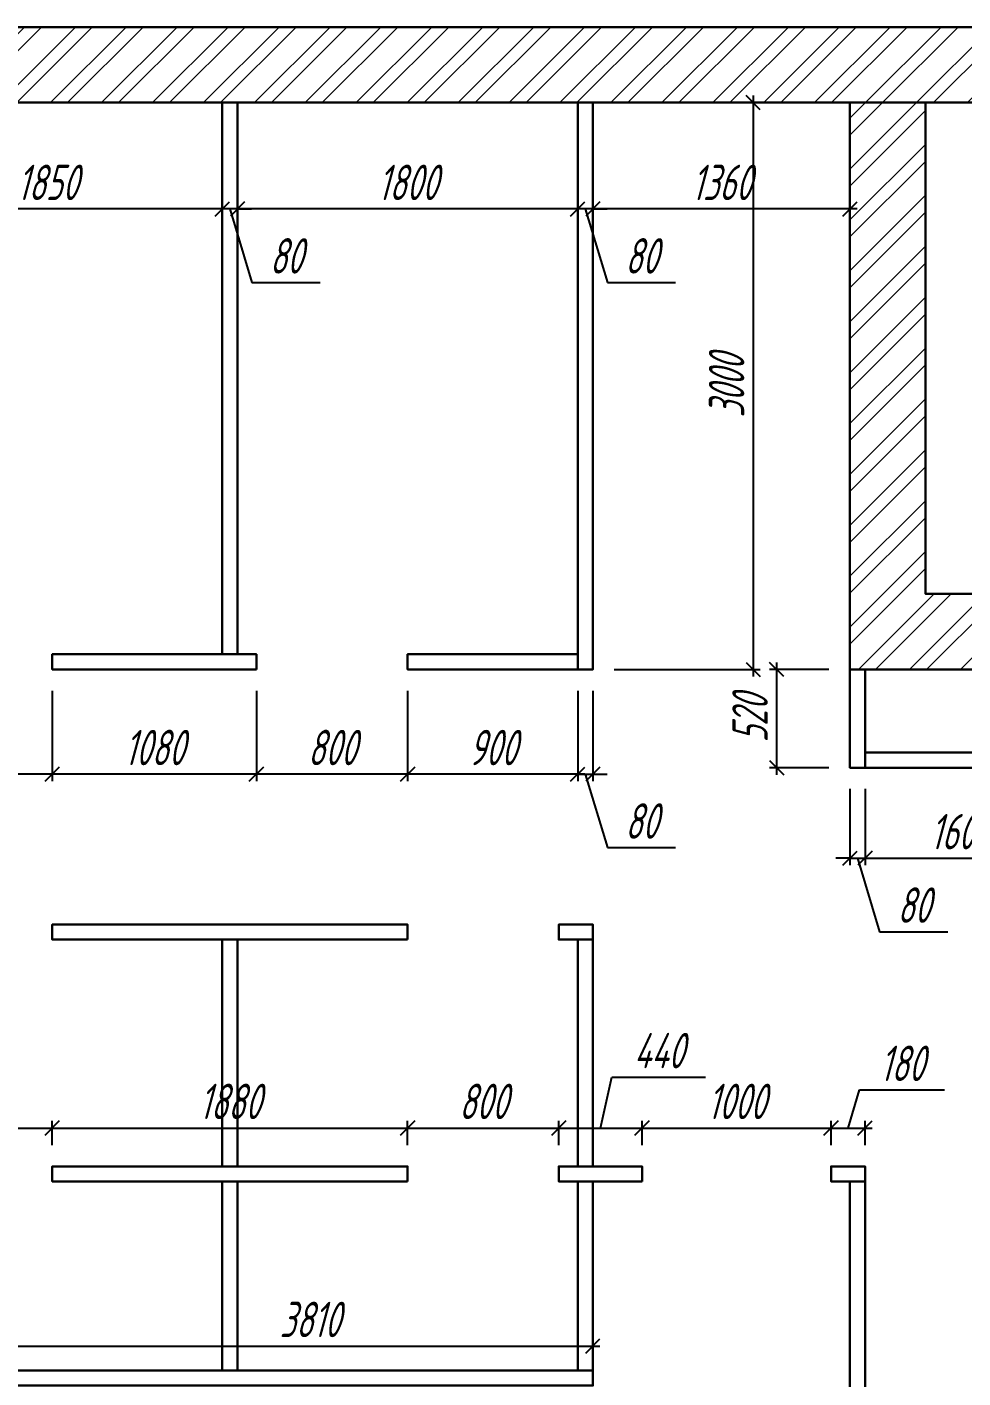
# Model space of a CAD drawing. Header units: millimetres. Extents: x -138350 to 909539, y -253833 to 111767.
# Drawn here: x 72952 to 77903, y -143811 to -136661 of the extents above; entities that cross this region are included whole.
import ezdxf

# ---------------------------------------------------------------- set-up
doc = ezdxf.new("R2010")
doc.units = ezdxf.units.MM
for name, color, linetype, lineweight in [('_Размеры', 120, 'Continuous', 13), ('_Сендвичи', 230, 'Continuous', 30), ('_Стены', 7, 'Continuous', 30), ('_Сэндвичи штрих', 7, 'Continuous', 5), ('выноска', 7, 'Continuous', 13)]:
    doc.layers.add(name, color=color, linetype=linetype, lineweight=lineweight)
doc.styles.add('СПДС_размеры', font='spdswin.shx', dxfattribs={"width": 0.8, "oblique": 15})
doc.dimstyles.new('СПДС', dxfattribs={"dimtxt": 2.5, "dimasz": 1, "dimexe": 0.5, "dimexo": 1.5, "dimtad": 1, "dimdec": 0, "dimtxsty": 'СПДС_размеры', "dimblk": 'OBLIQUE', "dimcen": 2.5, "dimdle": 0.5, "dimadec": 8, "dimazin": 0, "dimtfac": 1, "dimtdec": 0, "dimtix": 1, "dimtmove": 0, "dimatfit": 3, "dimfxl": 1, "dimarcsym": 0})

# ---------------------------------------------------------------- blocks, each defined once
blk = doc.blocks.new('_Oblique')
at = {"layer": 'выноска', "color": 0, "lineweight": -2}
blk.add_line((-0.5, -0.5), (0.5, 0.5), dxfattribs=at)
blk = doc.blocks.new('*D325')
at = {"layer": '_Размеры', "color": 0, "lineweight": -2, "ltscale": 100, "transparency": 16777216}
for p, q in [((77305, -140693.5), (77305, -141097.5)), ((77385, -140693.5), (77385, -141097.5)), ((77305, -141060), (77230, -141060)), ((77305, -141060), (77385, -141060)), ((77305, -141060), (77385, -141060)), ((77345, -141060), (77461.7, -141449.1)), ((77385, -141060), (77460, -141060)), ((77461.7, -141449.1), (77822.3, -141449.1))]:
    blk.add_line(p, q, dxfattribs=at)
at = {"layer": 'Defpoints', "color": 0, "ltscale": 100, "transparency": 16777216}
for p in [(77305, -140581), (77385, -140581), (77385, -141060)]:
    blk.add_point(p, dxfattribs=at)
at = {"layer": '_Размеры', "color": 0, "lineweight": -2, "ltscale": 100, "transparency": 16777216, "xscale": 75, "yscale": 75, "zscale": 75}
blk.add_blockref('_Oblique', (77305, -141060), dxfattribs=at)
at = {"layer": '_Размеры', "color": 0, "lineweight": -2, "ltscale": 100, "transparency": 16777216, "xscale": 75, "yscale": 75, "zscale": 75, "rotation": 180}
blk.add_blockref('_Oblique', (77385, -141060), dxfattribs=at)
at = {"layer": '_Размеры', "color": 0, "ltscale": 100, "transparency": 16777216, "insert": (77642, -141308.4), "char_height": 187.5, "attachment_point": 5, "style": 'СПДС_размеры'}
blk.add_mtext('80', dxfattribs=at)
blk = doc.blocks.new('*D326')
at = {"layer": '_Размеры', "color": 0, "lineweight": -2, "ltscale": 100, "transparency": 16777216}
for p, q in [((77385, -140693.5), (77385, -141097.5)), ((78985, -140693.5), (78985, -141097.5)), ((77347.5, -141060), (79022.5, -141060))]:
    blk.add_line(p, q, dxfattribs=at)
at = {"layer": 'Defpoints', "color": 0, "ltscale": 100, "transparency": 16777216}
for p in [(77385, -140581), (78985, -140581), (78985, -141060)]:
    blk.add_point(p, dxfattribs=at)
at = {"layer": '_Размеры', "color": 0, "lineweight": -2, "ltscale": 100, "transparency": 16777216, "xscale": 75, "yscale": 75, "zscale": 75, "rotation": 180}
blk.add_blockref('_Oblique', (77385, -141060), dxfattribs=at)
at = {"layer": '_Размеры', "color": 0, "lineweight": -2, "ltscale": 100, "transparency": 16777216, "xscale": 75, "yscale": 75, "zscale": 75}
blk.add_blockref('_Oblique', (78985, -141060), dxfattribs=at)
at = {"layer": '_Размеры', "color": 0, "ltscale": 100, "transparency": 16777216, "insert": (77886, -140919.375), "char_height": 187.5, "attachment_point": 5, "style": 'СПДС_размеры'}
blk.add_mtext('1600', dxfattribs=at)
blk = doc.blocks.new('*D327')
at = {"layer": '_Размеры', "color": 0, "lineweight": -2, "ltscale": 100, "transparency": 16777216}
for p, q in [((77192.5, -140061), (76879.5, -140061)), ((76917, -140023.5), (76917, -140618.5)), ((77192.5, -140581), (76879.5, -140581))]:
    blk.add_line(p, q, dxfattribs=at)
at = {"layer": 'Defpoints', "color": 0, "ltscale": 100, "transparency": 16777216}
for p in [(77305, -140061), (76917, -140581), (77305, -140581)]:
    blk.add_point(p, dxfattribs=at)
at = {"layer": '_Размеры', "color": 0, "lineweight": -2, "ltscale": 100, "transparency": 16777216, "xscale": 75, "yscale": 75, "zscale": 75}
for p, rotation in [((76917, -140061), 90), ((76917, -140581), 270)]:
    blk.add_blockref('_Oblique', p, dxfattribs=dict(at, rotation=rotation))
at = {"layer": '_Размеры', "color": 0, "ltscale": 100, "transparency": 16777216, "insert": (76776.375, -140321), "char_height": 187.5, "attachment_point": 5, "rotation": 90, "style": 'СПДС_размеры'}
blk.add_mtext('520', dxfattribs=at)
blk = doc.blocks.new('*D328')
at = {"layer": '_Размеры', "color": 0, "lineweight": -2, "ltscale": 100, "transparency": 16777216}
for p, q in [((75945, -137173.5), (75945, -137661.5)), ((77305, -137173.5), (77305, -137661.5)), ((77342.5, -137624), (75907.5, -137624))]:
    blk.add_line(p, q, dxfattribs=at)
at = {"layer": 'Defpoints', "color": 0, "ltscale": 100, "transparency": 16777216}
for p in [(75945, -137061), (77305, -137061), (75945, -137624)]:
    blk.add_point(p, dxfattribs=at)
at = {"layer": '_Размеры', "color": 0, "lineweight": -2, "ltscale": 100, "transparency": 16777216, "xscale": 75, "yscale": 75, "zscale": 75, "rotation": 180}
blk.add_blockref('_Oblique', (75945, -137624), dxfattribs=at)
at = {"layer": '_Размеры', "color": 0, "lineweight": -2, "ltscale": 100, "transparency": 16777216, "xscale": 75, "yscale": 75, "zscale": 75}
blk.add_blockref('_Oblique', (77305, -137624), dxfattribs=at)
at = {"layer": '_Размеры', "color": 0, "ltscale": 100, "transparency": 16777216, "insert": (76625, -137483.375), "char_height": 187.5, "attachment_point": 5, "style": 'СПДС_размеры'}
blk.add_mtext('1360', dxfattribs=at)
blk = doc.blocks.new('*D329')
at = {"layer": '_Размеры', "color": 0, "lineweight": -2, "ltscale": 100, "transparency": 16777216}
for p, q in [((75865, -137173.5), (75865, -137661.5)), ((75945, -137173.5), (75945, -137661.5)), ((75865, -137624), (75790, -137624)), ((75945, -137624), (75865, -137624)), ((75945, -137624), (75865, -137624)), ((75905, -137624), (76021.7, -138013.1)), ((75945, -137624), (76020, -137624)), ((76021.7, -138013.1), (76382.3, -138013.1))]:
    blk.add_line(p, q, dxfattribs=at)
at = {"layer": 'Defpoints', "color": 0, "ltscale": 100, "transparency": 16777216}
for p in [(75865, -137061), (75945, -137061), (75865, -137624)]:
    blk.add_point(p, dxfattribs=at)
at = {"layer": '_Размеры', "color": 0, "lineweight": -2, "ltscale": 100, "transparency": 16777216, "xscale": 75, "yscale": 75, "zscale": 75}
blk.add_blockref('_Oblique', (75865, -137624), dxfattribs=at)
at = {"layer": '_Размеры', "color": 0, "lineweight": -2, "ltscale": 100, "transparency": 16777216, "xscale": 75, "yscale": 75, "zscale": 75, "rotation": 180}
blk.add_blockref('_Oblique', (75945, -137624), dxfattribs=at)
at = {"layer": '_Размеры', "color": 0, "ltscale": 100, "transparency": 16777216, "insert": (76202, -137872.4), "char_height": 187.5, "attachment_point": 5, "style": 'СПДС_размеры'}
blk.add_mtext('80', dxfattribs=at)
blk = doc.blocks.new('*D330')
at = {"layer": '_Размеры', "color": 0, "lineweight": -2, "ltscale": 100, "transparency": 16777216}
for p, q in [((74065, -137173.5), (74065, -137661.5)), ((75865, -137173.5), (75865, -137661.5)), ((75902.5, -137624), (74027.5, -137624))]:
    blk.add_line(p, q, dxfattribs=at)
at = {"layer": 'Defpoints', "color": 0, "ltscale": 100, "transparency": 16777216}
for p in [(74065, -137061), (75865, -137061), (74065, -137624)]:
    blk.add_point(p, dxfattribs=at)
at = {"layer": '_Размеры', "color": 0, "lineweight": -2, "ltscale": 100, "transparency": 16777216, "xscale": 75, "yscale": 75, "zscale": 75, "rotation": 180}
blk.add_blockref('_Oblique', (74065, -137624), dxfattribs=at)
at = {"layer": '_Размеры', "color": 0, "lineweight": -2, "ltscale": 100, "transparency": 16777216, "xscale": 75, "yscale": 75, "zscale": 75}
blk.add_blockref('_Oblique', (75865, -137624), dxfattribs=at)
at = {"layer": '_Размеры', "color": 0, "ltscale": 100, "transparency": 16777216, "insert": (74965, -137483.375), "char_height": 187.5, "attachment_point": 5, "style": 'СПДС_размеры'}
blk.add_mtext('1800', dxfattribs=at)
blk = doc.blocks.new('*D331')
at = {"layer": '_Размеры', "color": 0, "lineweight": -2, "ltscale": 100, "transparency": 16777216}
for p, q in [((73985, -137173.5), (73985, -137661.5)), ((74065, -137173.5), (74065, -137661.5)), ((73985, -137624), (73910, -137624)), ((74065, -137624), (73985, -137624)), ((74065, -137624), (73985, -137624)), ((74025, -137624), (74141.7, -138013.1)), ((74065, -137624), (74140, -137624)), ((74141.7, -138013.1), (74502.3, -138013.1))]:
    blk.add_line(p, q, dxfattribs=at)
at = {"layer": 'Defpoints', "color": 0, "ltscale": 100, "transparency": 16777216}
for p in [(73985, -137061), (74065, -137061), (73985, -137624)]:
    blk.add_point(p, dxfattribs=at)
at = {"layer": '_Размеры', "color": 0, "lineweight": -2, "ltscale": 100, "transparency": 16777216, "xscale": 75, "yscale": 75, "zscale": 75}
blk.add_blockref('_Oblique', (73985, -137624), dxfattribs=at)
at = {"layer": '_Размеры', "color": 0, "lineweight": -2, "ltscale": 100, "transparency": 16777216, "xscale": 75, "yscale": 75, "zscale": 75, "rotation": 180}
blk.add_blockref('_Oblique', (74065, -137624), dxfattribs=at)
at = {"layer": '_Размеры', "color": 0, "ltscale": 100, "transparency": 16777216, "insert": (74322, -137872.4), "char_height": 187.5, "attachment_point": 5, "style": 'СПДС_размеры'}
blk.add_mtext('80', dxfattribs=at)
blk = doc.blocks.new('*D332')
at = {"layer": '_Размеры', "color": 0, "lineweight": -2, "ltscale": 100, "transparency": 16777216}
for p, q in [((72135, -137173.5), (72135, -137661.5)), ((73985, -137173.5), (73985, -137661.5)), ((74022.5, -137624), (72097.5, -137624))]:
    blk.add_line(p, q, dxfattribs=at)
at = {"layer": 'Defpoints', "color": 0, "ltscale": 100, "transparency": 16777216}
for p in [(72135, -137061), (73985, -137061), (72135, -137624)]:
    blk.add_point(p, dxfattribs=at)
at = {"layer": '_Размеры', "color": 0, "lineweight": -2, "ltscale": 100, "transparency": 16777216, "xscale": 75, "yscale": 75, "zscale": 75, "rotation": 180}
blk.add_blockref('_Oblique', (72135, -137624), dxfattribs=at)
at = {"layer": '_Размеры', "color": 0, "lineweight": -2, "ltscale": 100, "transparency": 16777216, "xscale": 75, "yscale": 75, "zscale": 75}
blk.add_blockref('_Oblique', (73985, -137624), dxfattribs=at)
at = {"layer": '_Размеры', "color": 0, "ltscale": 100, "transparency": 16777216, "insert": (73060, -137483.375), "char_height": 187.5, "attachment_point": 5, "style": 'СПДС_размеры'}
blk.add_mtext('1850', dxfattribs=at)
blk = doc.blocks.new('*D333')
at = {"layer": '_Размеры', "color": 0, "lineweight": -2, "ltscale": 100, "transparency": 16777216}
for p, q in [((75865, -140173.5), (75865, -140652.5)), ((75945, -140173.5), (75945, -140652.5)), ((75865, -140615), (75790, -140615)), ((75865, -140615), (75945, -140615)), ((75865, -140615), (75945, -140615)), ((75905, -140615), (76021.7, -141004.1)), ((75945, -140615), (76020, -140615)), ((76021.7, -141004.1), (76382.3, -141004.1))]:
    blk.add_line(p, q, dxfattribs=at)
at = {"layer": 'Defpoints', "color": 0, "ltscale": 100, "transparency": 16777216}
for p in [(75865, -140061), (75945, -140061), (75945, -140615)]:
    blk.add_point(p, dxfattribs=at)
at = {"layer": '_Размеры', "color": 0, "lineweight": -2, "ltscale": 100, "transparency": 16777216, "xscale": 75, "yscale": 75, "zscale": 75}
blk.add_blockref('_Oblique', (75865, -140615), dxfattribs=at)
at = {"layer": '_Размеры', "color": 0, "lineweight": -2, "ltscale": 100, "transparency": 16777216, "xscale": 75, "yscale": 75, "zscale": 75, "rotation": 180}
blk.add_blockref('_Oblique', (75945, -140615), dxfattribs=at)
at = {"layer": '_Размеры', "color": 0, "ltscale": 100, "transparency": 16777216, "insert": (76202, -140863.4), "char_height": 187.5, "attachment_point": 5, "style": 'СПДС_размеры'}
blk.add_mtext('80', dxfattribs=at)
blk = doc.blocks.new('*D334')
at = {"layer": '_Размеры', "color": 0, "lineweight": -2, "ltscale": 100, "transparency": 16777216}
for p, q in [((74965, -140173.5), (74965, -140652.5)), ((75865, -140173.5), (75865, -140652.5)), ((75902.5, -140615), (74927.5, -140615))]:
    blk.add_line(p, q, dxfattribs=at)
at = {"layer": 'Defpoints', "color": 0, "ltscale": 100, "transparency": 16777216}
for p in [(74965, -140061), (75865, -140061), (74965, -140615)]:
    blk.add_point(p, dxfattribs=at)
at = {"layer": '_Размеры', "color": 0, "lineweight": -2, "ltscale": 100, "transparency": 16777216, "xscale": 75, "yscale": 75, "zscale": 75, "rotation": 180}
blk.add_blockref('_Oblique', (74965, -140615), dxfattribs=at)
at = {"layer": '_Размеры', "color": 0, "lineweight": -2, "ltscale": 100, "transparency": 16777216, "xscale": 75, "yscale": 75, "zscale": 75}
blk.add_blockref('_Oblique', (75865, -140615), dxfattribs=at)
at = {"layer": '_Размеры', "color": 0, "ltscale": 100, "transparency": 16777216, "insert": (75415, -140474.375), "char_height": 187.5, "attachment_point": 5, "style": 'СПДС_размеры'}
blk.add_mtext('900', dxfattribs=at)
blk = doc.blocks.new('*D335')
at = {"layer": '_Размеры', "color": 0, "lineweight": -2, "ltscale": 100, "transparency": 16777216}
for p, q in [((74165, -140173.5), (74165, -140652.5)), ((74965, -140173.5), (74965, -140652.5)), ((75002.5, -140615), (74127.5, -140615))]:
    blk.add_line(p, q, dxfattribs=at)
at = {"layer": 'Defpoints', "color": 0, "ltscale": 100, "transparency": 16777216}
for p in [(74165, -140061), (74965, -140061), (74165, -140615)]:
    blk.add_point(p, dxfattribs=at)
at = {"layer": '_Размеры', "color": 0, "lineweight": -2, "ltscale": 100, "transparency": 16777216, "xscale": 75, "yscale": 75, "zscale": 75, "rotation": 180}
blk.add_blockref('_Oblique', (74165, -140615), dxfattribs=at)
at = {"layer": '_Размеры', "color": 0, "lineweight": -2, "ltscale": 100, "transparency": 16777216, "xscale": 75, "yscale": 75, "zscale": 75}
blk.add_blockref('_Oblique', (74965, -140615), dxfattribs=at)
at = {"layer": '_Размеры', "color": 0, "ltscale": 100, "transparency": 16777216, "insert": (74565, -140474.375), "char_height": 187.5, "attachment_point": 5, "style": 'СПДС_размеры'}
blk.add_mtext('800', dxfattribs=at)
blk = doc.blocks.new('*D336')
at = {"layer": '_Размеры', "color": 0, "lineweight": -2, "ltscale": 100, "transparency": 16777216}
for p, q in [((73085, -140173.5), (73085, -140652.5)), ((74165, -140173.5), (74165, -140652.5)), ((74202.5, -140615), (73047.5, -140615))]:
    blk.add_line(p, q, dxfattribs=at)
at = {"layer": 'Defpoints', "color": 0, "ltscale": 100, "transparency": 16777216}
for p in [(73085, -140061), (74165, -140061), (73085, -140615)]:
    blk.add_point(p, dxfattribs=at)
at = {"layer": '_Размеры', "color": 0, "lineweight": -2, "ltscale": 100, "transparency": 16777216, "xscale": 75, "yscale": 75, "zscale": 75, "rotation": 180}
blk.add_blockref('_Oblique', (73085, -140615), dxfattribs=at)
at = {"layer": '_Размеры', "color": 0, "lineweight": -2, "ltscale": 100, "transparency": 16777216, "xscale": 75, "yscale": 75, "zscale": 75}
blk.add_blockref('_Oblique', (74165, -140615), dxfattribs=at)
at = {"layer": '_Размеры', "color": 0, "ltscale": 100, "transparency": 16777216, "insert": (73625, -140474.375), "char_height": 187.5, "attachment_point": 5, "style": 'СПДС_размеры'}
blk.add_mtext('1080', dxfattribs=at)
blk = doc.blocks.new('*D337')
at = {"layer": '_Размеры', "color": 0, "lineweight": -2, "ltscale": 100, "transparency": 16777216}
for p, q in [((72285, -140173.5), (72285, -140652.5)), ((73085, -140173.5), (73085, -140652.5)), ((73122.5, -140615), (72247.5, -140615))]:
    blk.add_line(p, q, dxfattribs=at)
at = {"layer": 'Defpoints', "color": 0, "ltscale": 100, "transparency": 16777216}
for p in [(72285, -140061), (73085, -140061), (72285, -140615)]:
    blk.add_point(p, dxfattribs=at)
at = {"layer": '_Размеры', "color": 0, "lineweight": -2, "ltscale": 100, "transparency": 16777216, "xscale": 75, "yscale": 75, "zscale": 75, "rotation": 180}
blk.add_blockref('_Oblique', (72285, -140615), dxfattribs=at)
at = {"layer": '_Размеры', "color": 0, "lineweight": -2, "ltscale": 100, "transparency": 16777216, "xscale": 75, "yscale": 75, "zscale": 75}
blk.add_blockref('_Oblique', (73085, -140615), dxfattribs=at)
at = {"layer": '_Размеры', "color": 0, "ltscale": 100, "transparency": 16777216, "insert": (72685, -140474.375), "char_height": 187.5, "attachment_point": 5, "style": 'СПДС_размеры'}
blk.add_mtext('800', dxfattribs=at)
blk = doc.blocks.new('*D339')
at = {"layer": '_Размеры', "color": 0, "lineweight": -2, "ltscale": 100, "transparency": 16777216}
for p, q in [((76057.5, -137061), (76830.5, -137061)), ((76793, -137023.5), (76793, -140098.5)), ((76057.5, -140061), (76830.5, -140061))]:
    blk.add_line(p, q, dxfattribs=at)
at = {"layer": 'Defpoints', "color": 0, "ltscale": 100, "transparency": 16777216}
for p in [(75945, -137061), (75945, -140061), (76793, -140061)]:
    blk.add_point(p, dxfattribs=at)
at = {"layer": '_Размеры', "color": 0, "lineweight": -2, "ltscale": 100, "transparency": 16777216, "xscale": 75, "yscale": 75, "zscale": 75}
for p, rotation in [((76793, -137061), 90), ((76793, -140061), 270)]:
    blk.add_blockref('_Oblique', p, dxfattribs=dict(at, rotation=rotation))
at = {"layer": '_Размеры', "color": 0, "ltscale": 100, "transparency": 16777216, "insert": (76652.375, -138561), "char_height": 187.5, "attachment_point": 5, "rotation": 90, "style": 'СПДС_размеры'}
blk.add_mtext('3000', dxfattribs=at)
blk = doc.blocks.new('*D341')
at = {"layer": '_Размеры', "color": 0, "lineweight": -2, "ltscale": 75, "transparency": 16777216}
for p, q in [((72247.5, -142488), (73122.5, -142488)), ((72285, -142578.5), (72285, -142450.5)), ((73085, -142578.5), (73085, -142450.5))]:
    blk.add_line(p, q, dxfattribs=at)
at = {"layer": 'Defpoints', "color": 0, "ltscale": 75, "transparency": 16777216}
for p in [(73085, -142488), (72285, -142691), (73085, -142691)]:
    blk.add_point(p, dxfattribs=at)
at = {"layer": '_Размеры', "color": 0, "lineweight": -2, "ltscale": 75, "transparency": 16777216, "xscale": 75, "yscale": 75, "zscale": 75, "rotation": 180}
blk.add_blockref('_Oblique', (72285, -142488), dxfattribs=at)
at = {"layer": '_Размеры', "color": 0, "lineweight": -2, "ltscale": 75, "transparency": 16777216, "xscale": 75, "yscale": 75, "zscale": 75}
blk.add_blockref('_Oblique', (73085, -142488), dxfattribs=at)
at = {"layer": '_Размеры', "color": 0, "ltscale": 75, "transparency": 16777216, "insert": (72685, -142347.375), "char_height": 187.5, "attachment_point": 5, "style": 'СПДС_размеры'}
blk.add_mtext('800', dxfattribs=at)
blk = doc.blocks.new('*D342')
at = {"layer": '_Размеры', "color": 0, "lineweight": -2, "ltscale": 75, "transparency": 16777216}
for p, q in [((73047.5, -142488), (75002.5, -142488)), ((73085, -142578.5), (73085, -142450.5)), ((74965, -142578.5), (74965, -142450.5))]:
    blk.add_line(p, q, dxfattribs=at)
at = {"layer": 'Defpoints', "color": 0, "ltscale": 75, "transparency": 16777216}
for p in [(74965, -142488), (73085, -142691), (74965, -142691)]:
    blk.add_point(p, dxfattribs=at)
at = {"layer": '_Размеры', "color": 0, "lineweight": -2, "ltscale": 75, "transparency": 16777216, "xscale": 75, "yscale": 75, "zscale": 75, "rotation": 180}
blk.add_blockref('_Oblique', (73085, -142488), dxfattribs=at)
at = {"layer": '_Размеры', "color": 0, "lineweight": -2, "ltscale": 75, "transparency": 16777216, "xscale": 75, "yscale": 75, "zscale": 75}
blk.add_blockref('_Oblique', (74965, -142488), dxfattribs=at)
at = {"layer": '_Размеры', "color": 0, "ltscale": 75, "transparency": 16777216, "insert": (74025, -142347.375), "char_height": 187.5, "attachment_point": 5, "style": 'СПДС_размеры'}
blk.add_mtext('1880', dxfattribs=at)
blk = doc.blocks.new('*D343')
at = {"layer": '_Размеры', "color": 0, "lineweight": -2, "ltscale": 75, "transparency": 16777216}
for p, q in [((74927.5, -142488), (75802.5, -142488)), ((74965, -142578.5), (74965, -142450.5)), ((75765, -142578.5), (75765, -142450.5))]:
    blk.add_line(p, q, dxfattribs=at)
at = {"layer": 'Defpoints', "color": 0, "ltscale": 75, "transparency": 16777216}
for p in [(75765, -142488), (74965, -142691), (75765, -142691)]:
    blk.add_point(p, dxfattribs=at)
at = {"layer": '_Размеры', "color": 0, "lineweight": -2, "ltscale": 75, "transparency": 16777216, "xscale": 75, "yscale": 75, "zscale": 75, "rotation": 180}
blk.add_blockref('_Oblique', (74965, -142488), dxfattribs=at)
at = {"layer": '_Размеры', "color": 0, "lineweight": -2, "ltscale": 75, "transparency": 16777216, "xscale": 75, "yscale": 75, "zscale": 75}
blk.add_blockref('_Oblique', (75765, -142488), dxfattribs=at)
at = {"layer": '_Размеры', "color": 0, "ltscale": 75, "transparency": 16777216, "insert": (75365, -142347.375), "char_height": 187.5, "attachment_point": 5, "style": 'СПДС_размеры'}
blk.add_mtext('800', dxfattribs=at)
blk = doc.blocks.new('*D344')
at = {"layer": '_Размеры', "color": 0, "lineweight": -2, "ltscale": 75, "transparency": 16777216}
for p, q in [((75985, -142488), (76045.5, -142219)), ((76045.5, -142219), (76541.7, -142219)), ((75727.5, -142488), (76242.5, -142488)), ((75765, -142578.5), (75765, -142450.5)), ((76205, -142578.5), (76205, -142450.5))]:
    blk.add_line(p, q, dxfattribs=at)
at = {"layer": 'Defpoints', "color": 0, "ltscale": 75, "transparency": 16777216}
for p in [(76205, -142488), (75765, -142691), (76205, -142691)]:
    blk.add_point(p, dxfattribs=at)
at = {"layer": '_Размеры', "color": 0, "lineweight": -2, "ltscale": 75, "transparency": 16777216, "xscale": 75, "yscale": 75, "zscale": 75, "rotation": 180}
blk.add_blockref('_Oblique', (75765, -142488), dxfattribs=at)
at = {"layer": '_Размеры', "color": 0, "lineweight": -2, "ltscale": 75, "transparency": 16777216, "xscale": 75, "yscale": 75, "zscale": 75}
blk.add_blockref('_Oblique', (76205, -142488), dxfattribs=at)
at = {"layer": '_Размеры', "color": 0, "ltscale": 75, "transparency": 16777216, "insert": (76293.6, -142078.4), "char_height": 187.5, "attachment_point": 5, "style": 'СПДС_размеры'}
blk.add_mtext('440', dxfattribs=at)
blk = doc.blocks.new('*D345')
at = {"layer": '_Размеры', "color": 0, "lineweight": -2, "ltscale": 75, "transparency": 16777216}
for p, q in [((76167.5, -142488), (77242.5, -142488)), ((76205, -142578.5), (76205, -142450.5)), ((77205, -142578.5), (77205, -142450.5))]:
    blk.add_line(p, q, dxfattribs=at)
at = {"layer": 'Defpoints', "color": 0, "ltscale": 75, "transparency": 16777216}
for p in [(77205, -142488), (76205, -142691), (77205, -142691)]:
    blk.add_point(p, dxfattribs=at)
at = {"layer": '_Размеры', "color": 0, "lineweight": -2, "ltscale": 75, "transparency": 16777216, "xscale": 75, "yscale": 75, "zscale": 75, "rotation": 180}
blk.add_blockref('_Oblique', (76205, -142488), dxfattribs=at)
at = {"layer": '_Размеры', "color": 0, "lineweight": -2, "ltscale": 75, "transparency": 16777216, "xscale": 75, "yscale": 75, "zscale": 75}
blk.add_blockref('_Oblique', (77205, -142488), dxfattribs=at)
at = {"layer": '_Размеры', "color": 0, "ltscale": 75, "transparency": 16777216, "insert": (76705, -142347.375), "char_height": 187.5, "attachment_point": 5, "style": 'СПДС_размеры'}
blk.add_mtext('1000', dxfattribs=at)
blk = doc.blocks.new('*D346')
at = {"layer": '_Размеры', "color": 0, "lineweight": -2, "ltscale": 75, "transparency": 16777216}
for p, q in [((77295, -142488), (77355.5, -142286.4)), ((77355.5, -142286.4), (77804.2, -142286.4)), ((77167.5, -142488), (77422.5, -142488)), ((77205, -142578.5), (77205, -142450.5)), ((77385, -142578.5), (77385, -142450.5))]:
    blk.add_line(p, q, dxfattribs=at)
at = {"layer": 'Defpoints', "color": 0, "ltscale": 75, "transparency": 16777216}
for p in [(77385, -142488), (77205, -142691), (77385, -142691)]:
    blk.add_point(p, dxfattribs=at)
at = {"layer": '_Размеры', "color": 0, "lineweight": -2, "ltscale": 75, "transparency": 16777216, "xscale": 75, "yscale": 75, "zscale": 75, "rotation": 180}
blk.add_blockref('_Oblique', (77205, -142488), dxfattribs=at)
at = {"layer": '_Размеры', "color": 0, "lineweight": -2, "ltscale": 75, "transparency": 16777216, "xscale": 75, "yscale": 75, "zscale": 75}
blk.add_blockref('_Oblique', (77385, -142488), dxfattribs=at)
at = {"layer": '_Размеры', "color": 0, "ltscale": 75, "transparency": 16777216, "insert": (77579.8, -142145.8), "char_height": 187.5, "attachment_point": 5, "style": 'СПДС_размеры'}
blk.add_mtext('180', dxfattribs=at)
blk = doc.blocks.new('*D347')
at = {"layer": '_Размеры', "color": 0, "lineweight": -2, "ltscale": 75, "transparency": 16777216}
for p, q in [((72097.5, -143642), (75982.5, -143642)), ((72135, -143658.5), (72135, -143604.5)), ((75945, -143658.5), (75945, -143604.5))]:
    blk.add_line(p, q, dxfattribs=at)
at = {"layer": 'Defpoints', "color": 0, "ltscale": 75, "transparency": 16777216}
for p in [(75945, -143642), (72135, -143771), (75945, -143771)]:
    blk.add_point(p, dxfattribs=at)
at = {"layer": '_Размеры', "color": 0, "lineweight": -2, "ltscale": 75, "transparency": 16777216, "xscale": 75, "yscale": 75, "zscale": 75, "rotation": 180}
blk.add_blockref('_Oblique', (72135, -143642), dxfattribs=at)
at = {"layer": '_Размеры', "color": 0, "lineweight": -2, "ltscale": 75, "transparency": 16777216, "xscale": 75, "yscale": 75, "zscale": 75}
blk.add_blockref('_Oblique', (75945, -143642), dxfattribs=at)
at = {"layer": '_Размеры', "color": 0, "ltscale": 75, "transparency": 16777216, "insert": (74448, -143501.375), "char_height": 187.5, "attachment_point": 5, "style": 'СПДС_размеры'}
blk.add_mtext('3810', dxfattribs=at)

msp = doc.modelspace()

# ---------------------------------------------------------------- hatches: boundary and pattern name
at = {"layer": '_Сэндвичи штрих', "ltscale": 100}
h = msp.add_hatch(dxfattribs=at)
h.set_pattern_fill('ANSI32', color=256, scale=20)
h.paths.add_polyline_path([(83724, -136773.5), (83726.4, -136661), (71735, -136661), (71735, -156261), (72135, -156261), (72135, -137061), (83735, -137061), (83735, -136948.5), (83724, -136948.5), (83724, -136880.5, 0.414214), (83708, -136864.5, 0.590351), (83724, -136841.5)])
h.paths.add_polyline_path([(83491, -136773.5), (83502, -136773.5), (83502, -136841.5, 0.590351), (83518, -136864.5, 0.414214), (83502, -136880.5), (83502, -136948.5), (83491, -136948.5)], flags=16)
h = msp.add_hatch(dxfattribs=at)
h.set_pattern_fill('ANSI32', color=256, scale=20)
h.paths.add_polyline_path([(79275, -139661), (77705, -139661), (77705, -137061), (77305, -137061), (77305, -140061), (79275, -140061)])
h.paths.add_polyline_path([(83735, -139661), (80685, -139661), (80685, -140061), (83735, -140061)])

# ---------------------------------------------------------------- linework, layer by layer
at = {"layer": '_Сендвичи', "color": 2, "ltscale": 100}
for points in [[(73985, -139981), (74065, -139981), (74065, -137061), (73985, -137061)], [(75865, -140061), (75945, -140061), (75945, -137061), (75865, -137061)], [(74165, -140061), (73085, -140061), (73085, -139981), (74165, -139981)], [(75865, -140061), (74965, -140061), (74965, -139981), (75865, -139981)], [(77385, -140581), (77305, -140581), (77305, -140061), (77385, -140061)], [(78985, -140501), (77385, -140501), (77385, -140581), (78985, -140581)], [(74965, -141491), (73085, -141491), (73085, -141411), (74965, -141411)], [(75945, -141491), (75765, -141491), (75765, -141411), (75945, -141411)], [(74065, -141491), (73985, -141491), (73985, -142691), (74065, -142691)], [(75945, -141491), (75865, -141491), (75865, -142691), (75945, -142691)], [(74965, -142771), (73085, -142771), (73085, -142691), (74965, -142691)], [(76205, -142771), (75765, -142771), (75765, -142691), (76205, -142691)], [(77385, -142771), (77205, -142771), (77205, -142691), (77385, -142691)], [(74065, -142771), (73985, -142771), (73985, -143771), (74065, -143771)], [(75945, -142771), (75865, -142771), (75865, -143771), (75945, -143771)], [(77385, -142771), (77305, -142771), (77305, -145051), (77385, -145051)], [(72135, -143851), (75945, -143851), (75945, -143771), (72135, -143771)]]:
    msp.add_lwpolyline(points, close=True, dxfattribs=at)
at = {"layer": '_Стены', "ltscale": 100}
for p, q in [((83735, -136661), (71735, -136661)), ((83735, -137061), (72135, -137061))]:
    msp.add_line(p, q, dxfattribs=at)
msp.add_lwpolyline([(77705, -137061), (77705, -139661), (79275, -139661), (79275, -140061), (77305, -140061), (77305, -137061)], dxfattribs=at)

# ---------------------------------------------------------------- dimensions: what is measured, and where the dimension line sits
at = {"layer": '_Размеры', "ltscale": 100}
for base, p1, p2, picture, middle in [((72135, -137624), (73985, -137061), (72135, -137061), '*D332', (73060, -137483.4)), ((73985, -137624), (74065, -137061), (73985, -137061), '*D331', (74188.6, -137872.4)), ((74065, -137624), (75865, -137061), (74065, -137061), '*D330', (74965, -137483.4)), ((75865, -137624), (75945, -137061), (75865, -137061), '*D329', (76068.6, -137872.4)), ((75945, -137624), (77305, -137061), (75945, -137061), '*D328', (76625, -137483.4)), ((72285, -140615), (73085, -140061), (72285, -140061), '*D337', (72685, -140474.4)), ((73085, -140615), (74165, -140061), (73085, -140061), '*D336', (73625, -140474.4)), ((74165, -140615), (74965, -140061), (74165, -140061), '*D335', (74565, -140474.4)), ((74965, -140615), (75865, -140061), (74965, -140061), '*D334', (75415, -140474.4)), ((75945, -140615), (75865, -140061), (75945, -140061), '*D333', (76068.6, -140863.4)), ((77385, -141060), (77305, -140581), (77385, -140581), '*D325', (77508.6, -141308.4))]:
    dim = msp.add_linear_dim(base=base, p1=p1, p2=p2, dimstyle='СПДС', override={"dimscale": 75, "dimtix": 0, "dimtmove": 1}, dxfattribs=at)
    dim.commit()
    dim.dimension.update_dxf_attribs({"geometry": picture, "text_midpoint": middle})
for base, p1, p2, picture, middle in [((76793, -140061), (75945, -137061), (75945, -140061), '*D339', (76652.4, -138561)), ((76917, -140581), (77305, -140061), (77305, -140581), '*D327', (76776.4, -140321))]:
    dim = msp.add_linear_dim(base=base, p1=p1, p2=p2, angle=90, dimstyle='СПДС', override={"dimscale": 75, "dimtix": 0, "dimtmove": 1}, dxfattribs=at)
    dim.commit()
    dim.dimension.update_dxf_attribs({"geometry": picture, "text_midpoint": middle})
dim = msp.add_linear_dim(base=(78985, -141060), p1=(77385, -140581), p2=(78985, -140581), dimstyle='СПДС', override={"dimscale": 75, "dimtix": 0, "dimtmove": 1}, dxfattribs=at)
dim.commit()
dim.dimension.update_dxf_attribs({"geometry": '*D326', "text_midpoint": (77886, -141060), "dimtype": 160})
at = {"layer": '_Размеры', "ltscale": 75}
for base, p1, p2, picture, middle in [((76205, -142488), (75765, -142691), (76205, -142691), '*D344', (76092.3, -142219)), ((75945, -143642), (72135, -143771), (75945, -143771), '*D347', (74448, -143642))]:
    dim = msp.add_linear_dim(base=base, p1=p1, p2=p2, dimstyle='СПДС', override={"dimscale": 75, "dimtix": 0, "dimtmove": 1}, dxfattribs=at)
    dim.commit()
    dim.dimension.update_dxf_attribs({"geometry": picture, "text_midpoint": middle, "dimtype": 160})
for base, p1, p2, picture, middle in [((77385, -142488), (77205, -142691), (77385, -142691), '*D346', (77402.3, -142145.8)), ((73085, -142488), (72285, -142691), (73085, -142691), '*D341', (72685, -142347.4)), ((74965, -142488), (73085, -142691), (74965, -142691), '*D342', (74025, -142347.4)), ((75765, -142488), (74965, -142691), (75765, -142691), '*D343', (75365, -142347.4)), ((77205, -142488), (76205, -142691), (77205, -142691), '*D345', (76705, -142347.4))]:
    dim = msp.add_linear_dim(base=base, p1=p1, p2=p2, dimstyle='СПДС', override={"dimscale": 75, "dimtix": 0, "dimtmove": 1}, dxfattribs=at)
    dim.commit()
    dim.dimension.update_dxf_attribs({"geometry": picture, "text_midpoint": middle})

doc.saveas('drawing.dxf')
